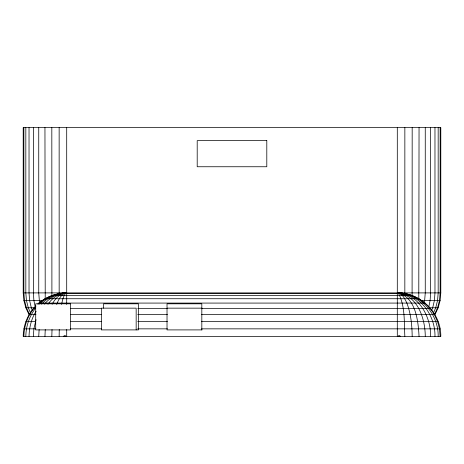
<?xml version="1.0" encoding="UTF-8"?>
<svg xmlns="http://www.w3.org/2000/svg" width="464" height="464" viewBox="0 0 464 464"><rect width="100%" height="100%" fill="white"/><g stroke="black" fill="none" stroke-linecap="round" stroke-linejoin="round"><path stroke-width="0.7" d="M59.148 336.4L59.253 329.533M404.834 294.275L404.852 127.6M51.823 336.4L52.026 329.533M412.096 295.649L412.177 127.6M44.95 336.4L45.252 329.533M418.777 299.083L419.05 127.6M38.738 336.4L39.127 329.533M33.379 336.4L33.884 328.848L36.059 319.65M29.029 336.4C29.261 327.619 31.279 318.681 36.128 311.263M25.822 336.4C25.949 326.343 29.255 316.431 35.386 308.438L33.379 308.438C26.947 316.303 23.328 326.244 23.2 336.4L440.8 336.4C441.2 313.142 420.558 292.5 397.3 292.9L398.611 293.561C405.304 306.565 404.045 322.161 404.852 336.4M23.861 336.4C24.07 325.444 28.049 314.36 35.803 306.489M201.55 314.65L434.971 314.65L438.178 307.777L440.139 300.452L440.8 292.9L440.8 127.6L23.2 127.6L23.2 292.9L23.861 300.452L25.822 307.777L29.029 314.65L35.96 314.65M424.49 302.453L425.262 292.9L425.262 127.6M61.613 304.419C62.379 300.672 63.069 296.705 65.389 293.561L66.7 292.9C56.138 293.086 45.588 296.885 37.764 304.053M428.748 307.11L430.116 300.452L430.621 292.9L430.621 127.6M56.678 304.419C58.516 299.732 61.08 293.695 66.7 292.9C56.272 293.08 45.866 296.914 38.205 304.053M431.688 310.277L432.697 307.777L434.403 300.452L434.971 292.9L434.971 127.6M433.521 312.777L435.713 307.777L437.558 300.452L438.178 292.9L438.178 127.6M440.139 336.4L439.489 328.848L437.558 321.523L434.403 314.65L437.558 307.777L439.489 300.452L440.139 292.9L440.139 127.6M52.125 304.268C55.059 298.712 60.007 293.219 66.7 292.9C56.654 293.074 46.707 297.012 39.51 304.053M47.96 304.268C52.159 298.021 58.969 293.091 66.7 292.9C57.234 293.068 47.983 297.221 41.557 304.152M44.457 304.152C49.874 297.511 58.052 293.062 66.7 292.9M33.379 308.438L35.815 306.002M398.559 336.18L397.3 336.4L397.3 127.6M398.686 336.209L397.3 336.4L400.049 336.162M399.231 336.18L397.3 336.4L400.003 336.162M399.916 336.133L397.3 336.4L400.142 336.133M23.2 292.9L440.8 292.9M59.148 293.561L404.852 293.561M51.823 295.522L412.177 295.522M44.95 298.729L419.05 298.729M23.861 300.452L43.239 300.452M420.761 300.452L440.139 300.452M38.738 303.079L425.262 303.079M25.822 307.777L34.707 307.777M429.293 307.777L438.178 307.777M167.243 308.154L202.043 308.154M70.325 308.438L101.5 308.438M137.75 308.438L167.475 308.438M201.55 308.438L430.621 308.438M70.325 314.65L101.5 314.65M137.75 314.65L167.475 314.65M25.822 321.523L35.386 321.523M70.325 321.523L101.5 321.523M137.75 321.523L167.475 321.523M201.55 321.523L438.178 321.523M23.861 328.848L35.861 328.848M70.325 328.848L101.5 328.848M137.75 328.848L167.475 328.848M201.55 328.848L440.139 328.848M202.043 329.904L167.023 329.904L167.023 303.804L201.823 303.804L201.823 329.904M63.951 336.162L66.7 336.4L66.7 329.533M412.177 336.4C412.038 325.131 410.907 313.681 406.864 303.079C404.921 298.891 402.468 293.521 397.3 292.9C412.426 292.929 426.921 301.536 434.403 314.65M63.997 336.162L66.7 336.4L65.441 336.18M419.05 336.4C418.244 321.082 415.785 296.484 397.3 292.9C420.146 292.674 438.666 314.145 438.178 336.4M63.858 336.133L66.7 336.4L65.314 336.209M425.262 336.4C425.25 318.896 417.646 294.814 397.3 292.9C419.624 292.993 435.481 315.369 434.971 336.4M64.084 336.133L66.7 336.4L64.769 336.18M397.3 292.9C418.835 293.625 431.004 316.999 430.621 336.4M29.597 314.65L26.442 307.777L24.511 300.452L23.861 292.9L23.861 127.6M30.479 312.777L28.287 307.777L26.442 300.452L25.822 292.9L25.822 127.6M32.312 310.277L31.303 307.777L29.597 300.452L29.029 292.9L29.029 127.6M35.252 307.11L33.884 300.452L33.379 292.9L33.379 127.6M39.51 302.453L38.738 292.9L38.738 127.6M45.223 299.083L44.95 127.6M51.904 295.649L51.823 127.6M59.166 294.275L59.148 127.6M136.161 329.904L136.161 308.154L101.361 308.154L101.361 329.904L138.388 329.904L138.388 303.804L103.588 303.804L103.588 308.154M66.7 127.6L66.7 304.419M266.8 140.65L197.2 140.65L197.2 166.75L266.8 166.75L266.8 140.65M70.499 303.804L35.699 303.804L35.699 329.904L70.499 329.904L70.499 303.804"/></g></svg>
